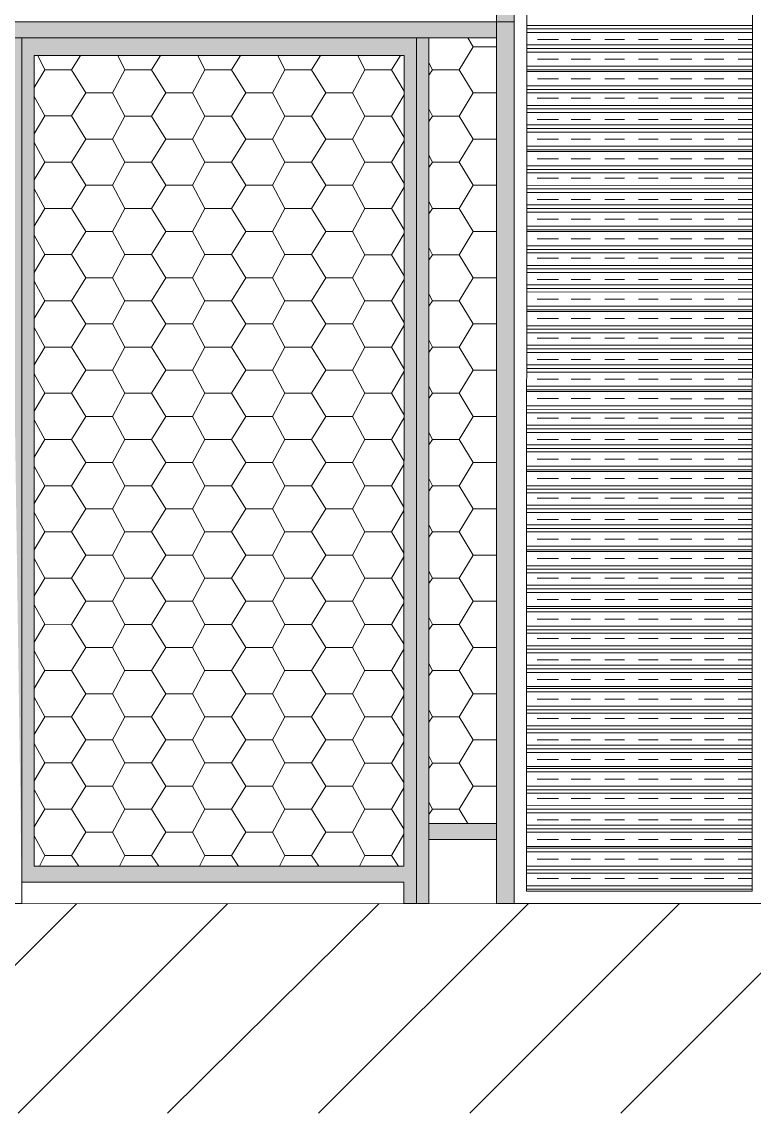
# Model space of a CAD drawing. Extents: x 3377 to 3790, y 1673 to 1846.
# Drawn here: x 3530.892 to 3532.636, y 1749.506 to 1752.105 of the extents above; entities that cross this region are included whole.
import ezdxf

# ---------------------------------------------------------------- set-up
doc = ezdxf.new("R2010")
doc.units = 0
doc.header["$LTSCALE"] = 2
for name, color, linetype, true_color in [('PDF7_0', 7, 'Continuous', 0xc6c6c6), ('PDF7_04-DETALHE', 7, 'Continuous', 0xc6c6c6), ('PDF7_13-CORTE', 7, 'Continuous', 0xe3e3e3)]:
    doc.layers.add(name, color=color, linetype=linetype, true_color=true_color)
doc.layers.add('PDF7_07-HACHURIADO', color=7, linetype='Continuous')

msp = doc.modelspace()

# ---------------------------------------------------------------- linework, layer by layer
at = {"layer": 'PDF7_0', "color": 7, "lineweight": 0}
for points in [[(3532.0225, 1754.2077), (3532.0648, 1754.2077), (3532.0646, 1752.1047), (3532.0223, 1752.1047), (3532.0225, 1754.1654)], [(3530.9221, 1752.0666), (3530.8925, 1752.0666), (3530.8924, 1750.0567), (3531.8022, 1750.0566), (3531.8022, 1750.0058), (3531.8318, 1750.0058), (3531.8319, 1752.0666), (3531.8023, 1752.0666), (3530.8925, 1752.0666), (3530.8925, 1752.0243)]]:
    msp.add_lwpolyline(points, dxfattribs=at)
for points in [[(3532.0223, 1752.1047), (3532.0223, 1752.0666), (3529.8347, 1752.0667), (3529.8347, 1752.1048)], [(3532.0223, 1752.1047), (3532.0646, 1752.1047), (3532.0645, 1750.0058), (3532.0222, 1750.0058)], [(3530.8925, 1752.0666), (3530.8629, 1752.0666), (3530.8628, 1750.0059), (3530.8924, 1750.0059)], [(3531.8615, 1752.0666), (3531.8319, 1752.0666), (3531.8318, 1750.0058), (3531.8614, 1750.0058)], [(3530.922, 1750.0948), (3530.9221, 1752.0243), (3531.8023, 1752.0243), (3531.8022, 1750.0947)], [(3531.8614, 1750.1963), (3531.8614, 1750.1582), (3532.0222, 1750.1582), (3532.0222, 1750.1963)]]:
    msp.add_lwpolyline(points, close=True, dxfattribs=at)
at = {"layer": 'PDF7_0', "color": 252, "lineweight": 0, "true_color": 0x8e8e8e}
for points in [[(3532.0943, 1752.0962), (3532.6317, 1752.0961)], [(3532.0943, 1752.0877), (3532.6317, 1752.0877)], [(3532.0943, 1752.0793), (3532.6317, 1752.0792)], [(3532.0943, 1752.0496), (3532.6317, 1752.0496)], [(3532.1197, 1752.0623), (3532.1704, 1752.0623)], [(3532.2001, 1752.0623), (3532.2466, 1752.0623)], [(3532.2805, 1752.0623), (3532.327, 1752.0623)], [(3532.3609, 1752.0623), (3532.4074, 1752.0623)], [(3532.437, 1752.0623), (3532.4878, 1752.0623)], [(3532.5174, 1752.0623), (3532.564, 1752.0623)], [(3532.5978, 1752.0623), (3532.6317, 1752.0623)], [(3532.0943, 1752.0412), (3532.6317, 1752.0411)], [(3532.0943, 1752.0327), (3532.6317, 1752.0327)], [(3532.1197, 1752.0158), (3532.1704, 1752.0158)], [(3532.2001, 1752.0158), (3532.2466, 1752.0158)], [(3532.2804, 1752.0158), (3532.327, 1752.0158)], [(3532.3608, 1752.0158), (3532.4074, 1752.0158)], [(3532.437, 1752.0158), (3532.4878, 1752.0158)], [(3532.5174, 1752.0158), (3532.564, 1752.0158)], [(3532.5978, 1752.0158), (3532.6317, 1752.0158)], [(3532.0943, 1751.9989), (3532.6317, 1751.9988)], [(3532.0943, 1751.9904), (3532.6317, 1751.9904)], [(3532.0943, 1751.9862), (3532.6317, 1751.9861)], [(3532.1197, 1751.9692), (3532.1704, 1751.9692)], [(3532.2, 1751.9692), (3532.2466, 1751.9692)], [(3532.2804, 1751.9692), (3532.327, 1751.9692)], [(3532.3608, 1751.9692), (3532.4074, 1751.9692)], [(3532.437, 1751.9692), (3532.4878, 1751.9692)], [(3532.5174, 1751.9692), (3532.564, 1751.9692)], [(3532.5978, 1751.9692), (3532.6317, 1751.9692)], [(3532.0943, 1751.9523), (3532.6317, 1751.9523)], [(3532.0943, 1751.9439), (3532.6317, 1751.9438)], [(3532.0943, 1751.9354), (3532.6317, 1751.9354)], [(3532.1196, 1751.9227), (3532.1704, 1751.9227)], [(3532.2, 1751.9227), (3532.2466, 1751.9227)], [(3532.2804, 1751.9227), (3532.327, 1751.9227)], [(3532.3608, 1751.9227), (3532.4074, 1751.9227)], [(3532.437, 1751.9227), (3532.4878, 1751.9227)], [(3532.5174, 1751.9227), (3532.564, 1751.9227)], [(3532.5978, 1751.9227), (3532.6317, 1751.9227)], [(3532.0943, 1751.9058), (3532.6317, 1751.9057)], [(3532.0943, 1751.8973), (3532.6317, 1751.8973)], [(3532.0943, 1751.8888), (3532.6317, 1751.8888)], [(3532.1196, 1751.8719), (3532.1704, 1751.8719)], [(3532.2, 1751.8719), (3532.2466, 1751.8719)], [(3532.2804, 1751.8719), (3532.327, 1751.8719)], [(3532.3608, 1751.8719), (3532.4074, 1751.8719)], [(3532.437, 1751.8719), (3532.4878, 1751.8719)], [(3532.5174, 1751.8719), (3532.564, 1751.8719)], [(3532.5978, 1751.8719), (3532.6317, 1751.8719)], [(3532.0943, 1751.8592), (3532.6317, 1751.8592)], [(3532.0943, 1751.8508), (3532.6317, 1751.8507)], [(3532.0943, 1751.8423), (3532.6317, 1751.8423)], [(3532.0942, 1751.8084), (3532.6316, 1751.8084)], [(3532.1196, 1751.8254), (3532.1704, 1751.8254)], [(3532.2, 1751.8254), (3532.2466, 1751.8254)], [(3532.2804, 1751.8254), (3532.327, 1751.8254)], [(3532.3608, 1751.8254), (3532.4074, 1751.8253)], [(3532.437, 1751.8253), (3532.4878, 1751.8253)], [(3532.5174, 1751.8253), (3532.5639, 1751.8253)], [(3532.5978, 1751.8253), (3532.6317, 1751.8253)], [(3532.0942, 1751.8), (3532.6316, 1751.7999)], [(3532.0942, 1751.7957), (3532.6316, 1751.7957)], [(3532.0942, 1751.7619), (3532.6316, 1751.7619)], [(3532.1196, 1751.7788), (3532.1704, 1751.7788)], [(3532.2, 1751.7788), (3532.2466, 1751.7788)], [(3532.2804, 1751.7788), (3532.327, 1751.7788)], [(3532.3608, 1751.7788), (3532.4074, 1751.7788)], [(3532.437, 1751.7788), (3532.4878, 1751.7788)], [(3532.5174, 1751.7788), (3532.5639, 1751.7788)], [(3532.5978, 1751.7788), (3532.6316, 1751.7788)], [(3532.0942, 1751.7534), (3532.6316, 1751.7534)], [(3532.0942, 1751.745), (3532.6316, 1751.7449)], [(3532.1196, 1751.7323), (3532.1704, 1751.7323)], [(3532.2, 1751.7323), (3532.2466, 1751.7323)], [(3532.2804, 1751.7323), (3532.327, 1751.7323)], [(3532.3608, 1751.7323), (3532.4074, 1751.7323)], [(3532.437, 1751.7323), (3532.4878, 1751.7323)], [(3532.5174, 1751.7322), (3532.5639, 1751.7322)], [(3532.5978, 1751.7322), (3532.6316, 1751.7322)], [(3532.0942, 1751.7154), (3532.6316, 1751.7153)], [(3532.0942, 1751.7069), (3532.6316, 1751.7069)], [(3532.0942, 1751.6984), (3532.6316, 1751.6984)], [(3532.1196, 1751.6815), (3532.1704, 1751.6815)], [(3532.2, 1751.6815), (3532.2466, 1751.6815)], [(3532.2804, 1751.6815), (3532.327, 1751.6815)], [(3532.3608, 1751.6815), (3532.4074, 1751.6815)], [(3532.437, 1751.6815), (3532.4878, 1751.6815)], [(3532.5174, 1751.6815), (3532.5639, 1751.6815)], [(3532.5978, 1751.6815), (3532.6316, 1751.6815)], [(3532.0942, 1751.6688), (3532.6316, 1751.6688)], [(3532.0942, 1751.6603), (3532.6316, 1751.6603)], [(3532.0942, 1751.6519), (3532.6316, 1751.6518)], [(3532.1196, 1751.635), (3532.1704, 1751.6349)], [(3532.2, 1751.6349), (3532.2466, 1751.6349)], [(3532.2804, 1751.6349), (3532.327, 1751.6349)], [(3532.3608, 1751.6349), (3532.4074, 1751.6349)], [(3532.437, 1751.6349), (3532.4878, 1751.6349)], [(3532.5174, 1751.6349), (3532.5639, 1751.6349)], [(3532.5978, 1751.6349), (3532.6316, 1751.6349)], [(3532.0942, 1751.618), (3532.6316, 1751.618)], [(3532.0942, 1751.6096), (3532.6316, 1751.6095)], [(3532.0942, 1751.6053), (3532.6316, 1751.6053)], [(3532.1196, 1751.5884), (3532.1704, 1751.5884)], [(3532.2, 1751.5884), (3532.2466, 1751.5884)], [(3532.2804, 1751.5884), (3532.327, 1751.5884)], [(3532.3608, 1751.5884), (3532.4074, 1751.5884)], [(3532.437, 1751.5884), (3532.4878, 1751.5884)], [(3532.5174, 1751.5884), (3532.5639, 1751.5884)], [(3532.5978, 1751.5884), (3532.6316, 1751.5884)], [(3532.0942, 1751.5715), (3532.6316, 1751.5714)], [(3532.0942, 1751.563), (3532.6316, 1751.563)], [(3532.0942, 1751.5546), (3532.6316, 1751.5545)], [(3532.0942, 1751.5249), (3532.6316, 1751.5249)], [(3532.1196, 1751.5419), (3532.1704, 1751.5419)], [(3532.2, 1751.5419), (3532.2466, 1751.5419)], [(3532.2804, 1751.5418), (3532.327, 1751.5418)], [(3532.3608, 1751.5418), (3532.4074, 1751.5418)], [(3532.437, 1751.5418), (3532.4878, 1751.5418)], [(3532.5174, 1751.5418), (3532.5639, 1751.5418)], [(3532.5978, 1751.5418), (3532.6316, 1751.5418)], [(3532.0942, 1751.5165), (3532.6316, 1751.5164)], [(3532.0942, 1751.508), (3532.6316, 1751.508)], [(3532.0942, 1751.4784), (3532.6316, 1751.4784)], [(3532.1196, 1751.4911), (3532.1704, 1751.4911)], [(3532.2, 1751.4911), (3532.2466, 1751.4911)], [(3532.2804, 1751.4911), (3532.327, 1751.4911)], [(3532.3608, 1751.4911), (3532.4074, 1751.4911)], [(3532.437, 1751.4911), (3532.4878, 1751.4911)], [(3532.5174, 1751.4911), (3532.5639, 1751.4911)], [(3532.5978, 1751.491), (3532.6316, 1751.491)], [(3532.0942, 1751.4699), (3532.6316, 1751.4699)], [(3532.0942, 1751.4615), (3532.6316, 1751.4614)], [(3532.1196, 1751.4445), (3532.1704, 1751.4445)], [(3532.2, 1751.4445), (3532.2466, 1751.4445)], [(3532.2804, 1751.4445), (3532.327, 1751.4445)], [(3532.3608, 1751.4445), (3532.4074, 1751.4445)], [(3532.437, 1751.4445), (3532.4878, 1751.4445)], [(3532.5174, 1751.4445), (3532.5639, 1751.4445)], [(3532.5978, 1751.4445), (3532.6316, 1751.4445)], [(3532.0942, 1751.4276), (3532.6316, 1751.4276)], [(3532.0942, 1751.4191), (3532.6316, 1751.4191)], [(3532.0942, 1751.4149), (3532.6316, 1751.4149)], [(3532.1196, 1751.398), (3532.1704, 1751.398)], [(3532.2, 1751.398), (3532.2466, 1751.398)], [(3532.2804, 1751.398), (3532.327, 1751.398)], [(3532.3608, 1751.398), (3532.4074, 1751.398)], [(3532.437, 1751.398), (3532.4878, 1751.398)], [(3532.5174, 1751.398), (3532.5639, 1751.398)], [(3532.5978, 1751.398), (3532.6316, 1751.398)], [(3532.0942, 1751.3811), (3532.6316, 1751.381)], [(3532.0942, 1751.3726), (3532.6316, 1751.3726)], [(3532.0942, 1751.3641), (3532.6316, 1751.3641)], [(3532.1196, 1751.3514), (3532.1704, 1751.3514)], [(3532.2, 1751.3514), (3532.2466, 1751.3514)], [(3532.2804, 1751.3514), (3532.327, 1751.3514)], [(3532.3608, 1751.3514), (3532.4074, 1751.3514)], [(3532.437, 1751.3514), (3532.4877, 1751.3514)], [(3532.5174, 1751.3514), (3532.5639, 1751.3514)], [(3532.5978, 1751.3514), (3532.6316, 1751.3514)], [(3532.0942, 1751.3345), (3532.6316, 1751.3345)], [(3532.0942, 1751.3261), (3532.6316, 1751.326)], [(3532.0942, 1751.3176), (3532.6316, 1751.3176)], [(3532.1196, 1751.3007), (3532.1704, 1751.3007)], [(3532.2, 1751.3007), (3532.2466, 1751.3007)], [(3532.2804, 1751.3007), (3532.3269, 1751.3006)], [(3532.3608, 1751.3006), (3532.4073, 1751.3006)], [(3532.437, 1751.3006), (3532.4877, 1751.3006)], [(3532.5174, 1751.3006), (3532.5639, 1751.3006)], [(3532.5978, 1751.3006), (3532.6316, 1751.3006)], [(3532.0942, 1751.288), (3532.6316, 1751.2879)], [(3532.0942, 1751.2795), (3532.6316, 1751.2795)], [(3532.0942, 1751.271), (3532.6316, 1751.271)], [(3532.0942, 1751.2372), (3532.6316, 1751.2372)], [(3532.1196, 1751.2541), (3532.1704, 1751.2541)], [(3532.2, 1751.2541), (3532.2465, 1751.2541)], [(3532.2804, 1751.2541), (3532.3269, 1751.2541)], [(3532.3608, 1751.2541), (3532.4073, 1751.2541)], [(3532.437, 1751.2541), (3532.4877, 1751.2541)], [(3532.5174, 1751.2541), (3532.5639, 1751.2541)], [(3532.5978, 1751.2541), (3532.6316, 1751.2541)], [(3532.0942, 1751.2287), (3532.6316, 1751.2287)], [(3532.0942, 1751.2245), (3532.6316, 1751.2245)], [(3532.0942, 1751.1906), (3532.6316, 1751.1906)], [(3532.1196, 1751.2076), (3532.1704, 1751.2076)], [(3532.2, 1751.2076), (3532.2465, 1751.2076)], [(3532.2804, 1751.2076), (3532.3269, 1751.2076)], [(3532.3608, 1751.2076), (3532.4073, 1751.2076)], [(3532.437, 1751.2075), (3532.4877, 1751.2075)], [(3532.5174, 1751.2075), (3532.5639, 1751.2075)], [(3532.5978, 1751.2075), (3532.6316, 1751.2075)], [(3532.0942, 1751.1822), (3532.6316, 1751.1821)], [(3532.0942, 1751.1737), (3532.6316, 1751.1737)], [(3532.1196, 1751.161), (3532.1704, 1751.161)], [(3532.2, 1751.161), (3532.2465, 1751.161)], [(3532.2804, 1751.161), (3532.3269, 1751.161)], [(3532.3608, 1751.161), (3532.4073, 1751.161)], [(3532.437, 1751.161), (3532.4877, 1751.161)], [(3532.5174, 1751.161), (3532.5639, 1751.161)], [(3532.5978, 1751.161), (3532.6316, 1751.161)], [(3532.0942, 1751.1441), (3532.6316, 1751.1441)], [(3532.0942, 1751.1356), (3532.6316, 1751.1356)], [(3532.0942, 1751.1272), (3532.6316, 1751.1271)], [(3532.1196, 1751.1102), (3532.1704, 1751.1102)], [(3532.2, 1751.1102), (3532.2465, 1751.1102)], [(3532.2804, 1751.1102), (3532.3269, 1751.1102)], [(3532.3608, 1751.1102), (3532.4073, 1751.1102)], [(3532.437, 1751.1102), (3532.4877, 1751.1102)], [(3532.5174, 1751.1102), (3532.5639, 1751.1102)], [(3532.5978, 1751.1102), (3532.6316, 1751.1102)], [(3532.0942, 1751.0976), (3532.6316, 1751.0975)], [(3532.0942, 1751.0891), (3532.6316, 1751.0891)], [(3532.0942, 1751.0806), (3532.6316, 1751.0806)], [(3532.1196, 1751.0637), (3532.1704, 1751.0637)], [(3532.2, 1751.0637), (3532.2465, 1751.0637)], [(3532.2804, 1751.0637), (3532.3269, 1751.0637)], [(3532.3608, 1751.0637), (3532.4073, 1751.0637)], [(3532.437, 1751.0637), (3532.4877, 1751.0637)], [(3532.5173, 1751.0637), (3532.5639, 1751.0637)], [(3532.5977, 1751.0637), (3532.6316, 1751.0637)], [(3532.0942, 1751.0468), (3532.6316, 1751.0467)], [(3532.0942, 1751.0383), (3532.6316, 1751.0383)], [(3532.0942, 1751.0341), (3532.6316, 1751.034)], [(3532.1196, 1751.0172), (3532.1704, 1751.0172)], [(3532.2, 1751.0171), (3532.2465, 1751.0171)], [(3532.2804, 1751.0171), (3532.3269, 1751.0171)], [(3532.3608, 1751.0171), (3532.4073, 1751.0171)], [(3532.4369, 1751.0171), (3532.4877, 1751.0171)], [(3532.5173, 1751.0171), (3532.5639, 1751.0171)], [(3532.5977, 1751.0171), (3532.6316, 1751.0171)], [(3532.0942, 1751.0002), (3532.6316, 1751.0002)], [(3532.0942, 1750.9918), (3532.6316, 1750.9917)], [(3532.0942, 1750.9833), (3532.6316, 1750.9833)], [(3532.0942, 1750.9537), (3532.6316, 1750.9536)], [(3532.1196, 1750.9706), (3532.1704, 1750.9706)], [(3532.2, 1750.9706), (3532.2465, 1750.9706)], [(3532.2804, 1750.9706), (3532.3269, 1750.9706)], [(3532.3608, 1750.9706), (3532.4073, 1750.9706)], [(3532.4369, 1750.9706), (3532.4877, 1750.9706)], [(3532.5173, 1750.9706), (3532.5639, 1750.9706)], [(3532.5977, 1750.9706), (3532.6316, 1750.9706)], [(3532.0942, 1750.9452), (3532.6316, 1750.9452)], [(3532.0942, 1750.9368), (3532.6316, 1750.9367)], [(3532.0942, 1750.9071), (3532.6316, 1750.9071)], [(3532.0942, 1750.8987), (3532.6316, 1750.8986)], [(3532.1196, 1750.9198), (3532.1704, 1750.9198)], [(3532.2, 1750.9198), (3532.2465, 1750.9198)], [(3532.2804, 1750.9198), (3532.3269, 1750.9198)], [(3532.3608, 1750.9198), (3532.4073, 1750.9198)], [(3532.4369, 1750.9198), (3532.4877, 1750.9198)], [(3532.5173, 1750.9198), (3532.5639, 1750.9198)], [(3532.5977, 1750.9198), (3532.6316, 1750.9198)], [(3532.0942, 1750.8902), (3532.6316, 1750.8902)], [(3532.1196, 1750.8733), (3532.1704, 1750.8733)], [(3532.2, 1750.8733), (3532.2465, 1750.8733)], [(3532.2804, 1750.8733), (3532.3269, 1750.8733)], [(3532.3608, 1750.8733), (3532.4073, 1750.8733)], [(3532.4369, 1750.8733), (3532.4877, 1750.8733)], [(3532.5173, 1750.8733), (3532.5639, 1750.8733)], [(3532.5977, 1750.8733), (3532.6316, 1750.8732)], [(3532.0942, 1750.8564), (3532.6316, 1750.8563)], [(3532.0942, 1750.8479), (3532.6316, 1750.8479)], [(3532.0942, 1750.8437), (3532.6316, 1750.8436)], [(3532.1196, 1750.8267), (3532.1704, 1750.8267)], [(3532.2, 1750.8267), (3532.2465, 1750.8267)], [(3532.2804, 1750.8267), (3532.3269, 1750.8267)], [(3532.3608, 1750.8267), (3532.4073, 1750.8267)], [(3532.4369, 1750.8267), (3532.4877, 1750.8267)], [(3532.5173, 1750.8267), (3532.5639, 1750.8267)], [(3532.5977, 1750.8267), (3532.6316, 1750.8267)], [(3532.0942, 1750.8098), (3532.6316, 1750.8098)], [(3532.0942, 1750.8013), (3532.6316, 1750.8013)], [(3532.0942, 1750.7929), (3532.6316, 1750.7929)], [(3532.1196, 1750.7802), (3532.1703, 1750.7802)], [(3532.2, 1750.7802), (3532.2465, 1750.7802)], [(3532.2804, 1750.7802), (3532.3269, 1750.7802)], [(3532.3608, 1750.7802), (3532.4073, 1750.7802)], [(3532.4369, 1750.7802), (3532.4877, 1750.7802)], [(3532.5173, 1750.7802), (3532.5639, 1750.7802)], [(3532.5977, 1750.7802), (3532.6316, 1750.7802)], [(3532.0942, 1750.7633), (3532.6316, 1750.7632)], [(3532.0942, 1750.7548), (3532.6316, 1750.7548)], [(3532.0942, 1750.7463), (3532.6316, 1750.7463)], [(3532.1196, 1750.7294), (3532.1703, 1750.7294)], [(3532.2, 1750.7294), (3532.2465, 1750.7294)], [(3532.2804, 1750.7294), (3532.3269, 1750.7294)], [(3532.3608, 1750.7294), (3532.4073, 1750.7294)], [(3532.4369, 1750.7294), (3532.4877, 1750.7294)], [(3532.5173, 1750.7294), (3532.5639, 1750.7294)], [(3532.5977, 1750.7294), (3532.6316, 1750.7294)], [(3532.0942, 1750.7125), (3532.6316, 1750.7125)], [(3532.0942, 1750.7083), (3532.6316, 1750.7082)], [(3532.0942, 1750.6998), (3532.6316, 1750.6998)], [(3532.0942, 1750.6659), (3532.6316, 1750.6659)], [(3532.1196, 1750.6829), (3532.1703, 1750.6829)], [(3532.2, 1750.6829), (3532.2465, 1750.6829)], [(3532.2804, 1750.6829), (3532.3269, 1750.6829)], [(3532.3608, 1750.6828), (3532.4073, 1750.6828)], [(3532.4369, 1750.6828), (3532.4877, 1750.6828)], [(3532.5173, 1750.6828), (3532.5639, 1750.6828)], [(3532.5977, 1750.6828), (3532.6316, 1750.6828)], [(3532.0942, 1750.6575), (3532.6316, 1750.6574)], [(3532.0942, 1750.649), (3532.6316, 1750.649)], [(3532.0942, 1750.6194), (3532.6316, 1750.6194)], [(3532.1196, 1750.6363), (3532.1703, 1750.6363)], [(3532.2, 1750.6363), (3532.2465, 1750.6363)], [(3532.2804, 1750.6363), (3532.3269, 1750.6363)], [(3532.3608, 1750.6363), (3532.4073, 1750.6363)], [(3532.4369, 1750.6363), (3532.4877, 1750.6363)], [(3532.5173, 1750.6363), (3532.5639, 1750.6363)], [(3532.5977, 1750.6363), (3532.6316, 1750.6363)], [(3532.0942, 1750.6109), (3532.6316, 1750.6109)], [(3532.0942, 1750.6025), (3532.6316, 1750.6024)], [(3532.0942, 1750.5728), (3532.6316, 1750.5728)], [(3532.0942, 1750.5644), (3532.6316, 1750.5644)], [(3532.1196, 1750.5855), (3532.1703, 1750.5855)], [(3532.2, 1750.5855), (3532.2465, 1750.5855)], [(3532.2804, 1750.5855), (3532.3269, 1750.5855)], [(3532.3608, 1750.5855), (3532.4073, 1750.5855)], [(3532.4369, 1750.5855), (3532.4877, 1750.5855)], [(3532.5173, 1750.5855), (3532.5639, 1750.5855)], [(3532.5977, 1750.5855), (3532.6316, 1750.5855)], [(3532.0942, 1750.5559), (3532.6316, 1750.5559)], [(3532.1196, 1750.539), (3532.1703, 1750.539)], [(3532.2, 1750.539), (3532.2465, 1750.539)], [(3532.2804, 1750.539), (3532.3269, 1750.539)], [(3532.3607, 1750.539), (3532.4073, 1750.539)], [(3532.4369, 1750.539), (3532.4877, 1750.539)], [(3532.5173, 1750.539), (3532.5639, 1750.539)], [(3532.5977, 1750.539), (3532.6316, 1750.539)], [(3532.0942, 1750.5221), (3532.6316, 1750.522)], [(3532.0942, 1750.5178), (3532.6316, 1750.5178)], [(3532.0942, 1750.5094), (3532.6316, 1750.5093)], [(3532.1196, 1750.4924), (3532.1703, 1750.4924)], [(3532.1999, 1750.4924), (3532.2465, 1750.4924)], [(3532.2803, 1750.4924), (3532.3269, 1750.4924)], [(3532.3607, 1750.4924), (3532.4073, 1750.4924)], [(3532.4369, 1750.4924), (3532.4877, 1750.4924)], [(3532.5173, 1750.4924), (3532.5639, 1750.4924)], [(3532.5977, 1750.4924), (3532.6316, 1750.4924)], [(3532.0942, 1750.4755), (3532.6316, 1750.4755)], [(3532.0942, 1750.4671), (3532.6316, 1750.467)], [(3532.0942, 1750.4586), (3532.6316, 1750.4586)], [(3532.1195, 1750.4459), (3532.1703, 1750.4459)], [(3532.1999, 1750.4459), (3532.2465, 1750.4459)], [(3532.2803, 1750.4459), (3532.3269, 1750.4459)], [(3532.3607, 1750.4459), (3532.4073, 1750.4459)], [(3532.4369, 1750.4459), (3532.4877, 1750.4459)], [(3532.5173, 1750.4459), (3532.5639, 1750.4459)], [(3532.5977, 1750.4459), (3532.6316, 1750.4459)], [(3532.0942, 1750.429), (3532.6316, 1750.4289)], [(3532.0942, 1750.4205), (3532.6316, 1750.4205)], [(3532.0942, 1750.4121), (3532.6316, 1750.412)], [(3532.0942, 1750.3824), (3532.6316, 1750.3824)], [(3532.1195, 1750.3951), (3532.1703, 1750.3951)], [(3532.1999, 1750.3951), (3532.2465, 1750.3951)], [(3532.2803, 1750.3951), (3532.3269, 1750.3951)], [(3532.3607, 1750.3951), (3532.4073, 1750.3951)], [(3532.4369, 1750.3951), (3532.4877, 1750.3951)], [(3532.5173, 1750.3951), (3532.5639, 1750.3951)], [(3532.5977, 1750.3951), (3532.6316, 1750.3951)], [(3532.0942, 1750.374), (3532.6316, 1750.3739)], [(3532.0942, 1750.3655), (3532.6316, 1750.3655)], [(3532.0942, 1750.3317), (3532.6315, 1750.3316)], [(3532.0942, 1750.3274), (3532.6315, 1750.3274)], [(3532.1195, 1750.3486), (3532.1703, 1750.3486)], [(3532.1999, 1750.3486), (3532.2465, 1750.3486)], [(3532.2803, 1750.3486), (3532.3269, 1750.3486)], [(3532.3607, 1750.3486), (3532.4073, 1750.3486)], [(3532.4369, 1750.3486), (3532.4877, 1750.3486)], [(3532.5173, 1750.3486), (3532.5638, 1750.3485)], [(3532.5977, 1750.3485), (3532.6316, 1750.3485)], [(3532.0942, 1750.319), (3532.6315, 1750.3189)], [(3532.1195, 1750.302), (3532.1703, 1750.302)], [(3532.1999, 1750.302), (3532.2465, 1750.302)], [(3532.2803, 1750.302), (3532.3269, 1750.302)], [(3532.3607, 1750.302), (3532.4073, 1750.302)], [(3532.4369, 1750.302), (3532.4877, 1750.302)], [(3532.5173, 1750.302), (3532.5638, 1750.302)], [(3532.5977, 1750.302), (3532.6315, 1750.302)], [(3532.0941, 1750.2851), (3532.6315, 1750.2851)], [(3532.0941, 1750.2766), (3532.6315, 1750.2766)], [(3532.0941, 1750.2682), (3532.6315, 1750.2681)], [(3532.1195, 1750.2555), (3532.1703, 1750.2555)], [(3532.1999, 1750.2555), (3532.2465, 1750.2555)], [(3532.2803, 1750.2555), (3532.3269, 1750.2555)], [(3532.3607, 1750.2555), (3532.4073, 1750.2555)], [(3532.4369, 1750.2555), (3532.4877, 1750.2555)], [(3532.5173, 1750.2555), (3532.5638, 1750.2555)], [(3532.5977, 1750.2555), (3532.6315, 1750.2555)], [(3532.0941, 1750.2386), (3532.6315, 1750.2385)], [(3532.0941, 1750.2301), (3532.6315, 1750.2301)], [(3532.0941, 1750.2216), (3532.6315, 1750.2216)], [(3532.1195, 1750.2047), (3532.1703, 1750.2047)], [(3532.1999, 1750.2047), (3532.2465, 1750.2047)], [(3532.2803, 1750.2047), (3532.3269, 1750.2047)], [(3532.3607, 1750.2047), (3532.4073, 1750.2047)], [(3532.4369, 1750.2047), (3532.4877, 1750.2047)], [(3532.5173, 1750.2047), (3532.5638, 1750.2047)], [(3532.5977, 1750.2047), (3532.6315, 1750.2047)], [(3532.0941, 1750.192), (3532.6315, 1750.192)], [(3532.0941, 1750.1836), (3532.6315, 1750.1835)], [(3532.0941, 1750.1751), (3532.6315, 1750.1751)], [(3532.1195, 1750.1582), (3532.1703, 1750.1582)], [(3532.1999, 1750.1582), (3532.2465, 1750.1582)], [(3532.2803, 1750.1582), (3532.3269, 1750.1581)], [(3532.3607, 1750.1581), (3532.4073, 1750.1581)], [(3532.4369, 1750.1581), (3532.4877, 1750.1581)], [(3532.5173, 1750.1581), (3532.5638, 1750.1581)], [(3532.5977, 1750.1581), (3532.6315, 1750.1581)], [(3532.0941, 1750.1412), (3532.6315, 1750.1412)], [(3532.0941, 1750.137), (3532.6315, 1750.137)], [(3532.0941, 1750.1285), (3532.6315, 1750.1285)], [(3532.0941, 1750.0947), (3532.6315, 1750.0947)], [(3532.1195, 1750.1116), (3532.1703, 1750.1116)], [(3532.1999, 1750.1116), (3532.2465, 1750.1116)], [(3532.2803, 1750.1116), (3532.3269, 1750.1116)], [(3532.3607, 1750.1116), (3532.4073, 1750.1116)], [(3532.4369, 1750.1116), (3532.4877, 1750.1116)], [(3532.5173, 1750.1116), (3532.5638, 1750.1116)], [(3532.5977, 1750.1116), (3532.6315, 1750.1116)], [(3532.0941, 1750.0862), (3532.6315, 1750.0862)], [(3532.0941, 1750.0778), (3532.6315, 1750.0777)], [(3532.0941, 1750.0481), (3532.6315, 1750.0481)], [(3532.1195, 1750.0651), (3532.1703, 1750.0651)], [(3532.1999, 1750.0651), (3532.2465, 1750.0651)], [(3532.2803, 1750.0651), (3532.3269, 1750.0651)], [(3532.3607, 1750.0651), (3532.4073, 1750.065)], [(3532.4369, 1750.065), (3532.4877, 1750.065)], [(3532.5173, 1750.065), (3532.5638, 1750.065)], [(3532.5977, 1750.065), (3532.6315, 1750.065)], [(3532.0941, 1750.0397), (3532.6315, 1750.0396)]]:
    msp.add_lwpolyline(points, dxfattribs=at)
at = {"layer": 'PDF7_0', "lineweight": 0}
for points in [[(3531.8615, 1752.0073), (3531.87, 1751.9904), (3531.9335, 1751.9904), (3531.9673, 1752.0454)], [(3531.9546, 1752.0666), (3531.9673, 1752.0454), (3532.0223, 1752.0454)], [(3530.9306, 1752.0243), (3530.9475, 1751.9905), (3531.011, 1751.9905), (3531.0322, 1752.0243)], [(3531.121, 1752.0243), (3531.1379, 1751.9905), (3531.2014, 1751.9905), (3531.2226, 1752.0243)], [(3531.3114, 1752.0243), (3531.3284, 1751.9904), (3531.3918, 1751.9904), (3531.413, 1752.0243)], [(3531.5019, 1752.0243), (3531.5188, 1751.9904), (3531.5823, 1751.9904), (3531.6034, 1752.0243)], [(3531.6923, 1752.0243), (3531.7092, 1751.9904), (3531.7727, 1751.9904), (3531.8023, 1751.9396)], [(3531.7727, 1751.9904), (3531.7938, 1752.0243)], [(3530.9221, 1751.9482), (3530.9475, 1751.9905)], [(3531.011, 1751.9905), (3531.0448, 1751.9355), (3531.1083, 1751.9355), (3531.1379, 1751.9905)], [(3531.2014, 1751.9905), (3531.2353, 1751.9354), (3531.2987, 1751.9354), (3531.3284, 1751.9904)], [(3531.3918, 1751.9904), (3531.4257, 1751.9354), (3531.4892, 1751.9354), (3531.5188, 1751.9904)], [(3531.5823, 1751.9904), (3531.6161, 1751.9354), (3531.6796, 1751.9354), (3531.7092, 1751.9904)], [(3531.8615, 1751.9777), (3531.87, 1751.9904)], [(3531.9335, 1751.9904), (3531.9673, 1751.9354), (3532.0223, 1751.9354)], [(3530.9221, 1751.927), (3530.9475, 1751.8805), (3531.011, 1751.8805), (3531.0448, 1751.9355)], [(3531.1083, 1751.9355), (3531.1379, 1751.8804), (3531.2014, 1751.8804), (3531.2353, 1751.9354)], [(3531.2987, 1751.9354), (3531.3284, 1751.8804), (3531.3918, 1751.8804), (3531.4257, 1751.9354)], [(3531.4892, 1751.9354), (3531.5188, 1751.8804), (3531.5822, 1751.8804), (3531.6161, 1751.9354)], [(3531.6796, 1751.9354), (3531.7092, 1751.8804), (3531.7727, 1751.8804), (3531.8023, 1751.8296)], [(3531.7727, 1751.8804), (3531.8023, 1751.9312)], [(3531.8615, 1751.8973), (3531.87, 1751.8804), (3531.9335, 1751.8804), (3531.9673, 1751.9354)], [(3530.9221, 1751.8381), (3530.9475, 1751.8805)], [(3531.011, 1751.8805), (3531.0448, 1751.8254), (3531.1083, 1751.8254), (3531.1379, 1751.8804)], [(3531.2014, 1751.8804), (3531.2353, 1751.8254), (3531.2987, 1751.8254), (3531.3284, 1751.8804)], [(3531.3918, 1751.8804), (3531.4257, 1751.8254), (3531.4891, 1751.8254), (3531.5188, 1751.8804)], [(3531.5822, 1751.8804), (3531.6161, 1751.8254), (3531.6796, 1751.8254), (3531.7092, 1751.8804)], [(3531.8615, 1751.8677), (3531.87, 1751.8804)], [(3531.9335, 1751.8804), (3531.9673, 1751.8254), (3532.0223, 1751.8254)], [(3530.9221, 1751.817), (3530.9475, 1751.7704), (3531.011, 1751.7704), (3531.0448, 1751.8254)], [(3531.1083, 1751.8254), (3531.1379, 1751.7704), (3531.2014, 1751.7704), (3531.2353, 1751.8254)], [(3531.2987, 1751.8254), (3531.3283, 1751.7704), (3531.3918, 1751.7704), (3531.4257, 1751.8254)], [(3531.4891, 1751.8254), (3531.5188, 1751.7704), (3531.5822, 1751.7704), (3531.6161, 1751.8254)], [(3531.6796, 1751.8254), (3531.7092, 1751.7704), (3531.7727, 1751.7704), (3531.8023, 1751.7196)], [(3531.7727, 1751.7704), (3531.8023, 1751.8212)], [(3531.8615, 1751.7873), (3531.87, 1751.7704), (3531.9335, 1751.7704), (3531.9673, 1751.8254)], [(3530.9221, 1751.7281), (3530.9475, 1751.7704)], [(3531.011, 1751.7704), (3531.0448, 1751.7154), (3531.1083, 1751.7154), (3531.1379, 1751.7704)], [(3531.2014, 1751.7704), (3531.2353, 1751.7154), (3531.2987, 1751.7154), (3531.3283, 1751.7704)], [(3531.3918, 1751.7704), (3531.4257, 1751.7154), (3531.4891, 1751.7154), (3531.5188, 1751.7704)], [(3531.5822, 1751.7704), (3531.6161, 1751.7154), (3531.6796, 1751.7154), (3531.7092, 1751.7704)], [(3531.8615, 1751.7577), (3531.87, 1751.7704)], [(3531.9335, 1751.7704), (3531.9673, 1751.7154), (3532.0223, 1751.7154)], [(3530.9221, 1751.707), (3530.9475, 1751.6604), (3531.011, 1751.6604), (3531.0448, 1751.7154)], [(3531.1083, 1751.7154), (3531.1379, 1751.6604), (3531.2014, 1751.6604), (3531.2353, 1751.7154)], [(3531.2987, 1751.7154), (3531.3283, 1751.6604), (3531.3918, 1751.6604), (3531.4257, 1751.7154)], [(3531.4891, 1751.7154), (3531.5188, 1751.6604), (3531.5822, 1751.6604), (3531.6161, 1751.7154)], [(3531.6796, 1751.7154), (3531.7092, 1751.6604), (3531.7726, 1751.6604), (3531.8023, 1751.6096)], [(3531.7726, 1751.6604), (3531.8023, 1751.7111)], [(3531.8615, 1751.6773), (3531.87, 1751.6604), (3531.9334, 1751.6604), (3531.9673, 1751.7154)], [(3530.9221, 1751.6181), (3530.9475, 1751.6604)], [(3531.011, 1751.6604), (3531.0448, 1751.6054), (3531.1083, 1751.6054), (3531.1379, 1751.6604)], [(3531.2014, 1751.6604), (3531.2352, 1751.6054), (3531.2987, 1751.6054), (3531.3283, 1751.6604)], [(3531.3918, 1751.6604), (3531.4257, 1751.6054), (3531.4891, 1751.6054), (3531.5188, 1751.6604)], [(3531.5822, 1751.6604), (3531.6161, 1751.6054), (3531.6796, 1751.6054), (3531.7092, 1751.6604)], [(3531.8615, 1751.6477), (3531.87, 1751.6604)], [(3531.9334, 1751.6604), (3531.9673, 1751.6053), (3532.0223, 1751.6053)], [(3530.9221, 1751.5969), (3530.9475, 1751.5504), (3531.011, 1751.5504), (3531.0448, 1751.6054)], [(3531.1083, 1751.6054), (3531.1379, 1751.5504), (3531.2014, 1751.5504), (3531.2352, 1751.6054)], [(3531.2987, 1751.6054), (3531.3283, 1751.5504), (3531.3918, 1751.5504), (3531.4257, 1751.6054)], [(3531.4891, 1751.6054), (3531.5188, 1751.5504), (3531.5822, 1751.5504), (3531.6161, 1751.6054)], [(3531.6796, 1751.6054), (3531.7092, 1751.5503), (3531.7726, 1751.5503), (3531.8023, 1751.4996)], [(3531.7726, 1751.5503), (3531.8023, 1751.6011)], [(3531.8615, 1751.5673), (3531.87, 1751.5503), (3531.9334, 1751.5503), (3531.9673, 1751.6053)], [(3530.9221, 1751.5081), (3530.9475, 1751.5504)], [(3531.011, 1751.5504), (3531.0448, 1751.4954), (3531.1083, 1751.4954), (3531.1379, 1751.5504)], [(3531.2014, 1751.5504), (3531.2352, 1751.4954), (3531.2987, 1751.4954), (3531.3283, 1751.5504)], [(3531.3918, 1751.5504), (3531.4257, 1751.4954), (3531.4891, 1751.4954), (3531.5188, 1751.5504)], [(3531.5822, 1751.5504), (3531.6161, 1751.4953), (3531.6795, 1751.4953), (3531.7092, 1751.5503)], [(3531.8615, 1751.5376), (3531.87, 1751.5503)], [(3531.9334, 1751.5503), (3531.9673, 1751.4953), (3532.0223, 1751.4953)], [(3530.9221, 1751.4869), (3530.9475, 1751.4404), (3531.011, 1751.4404), (3531.0448, 1751.4954)], [(3531.1083, 1751.4954), (3531.1379, 1751.4404), (3531.2014, 1751.4404), (3531.2352, 1751.4954)], [(3531.2987, 1751.4954), (3531.3283, 1751.4404), (3531.3918, 1751.4404), (3531.4257, 1751.4954)], [(3531.4891, 1751.4954), (3531.5187, 1751.4403), (3531.5822, 1751.4403), (3531.6161, 1751.4953)], [(3531.6795, 1751.4953), (3531.7092, 1751.4403), (3531.7726, 1751.4403), (3531.8022, 1751.3895)], [(3531.7726, 1751.4403), (3531.8023, 1751.4911)], [(3531.8615, 1751.4572), (3531.87, 1751.4403), (3531.9334, 1751.4403), (3531.9673, 1751.4953)], [(3530.9221, 1751.3981), (3530.9475, 1751.4404)], [(3531.011, 1751.4404), (3531.0448, 1751.3854), (3531.1083, 1751.3854), (3531.1379, 1751.4404)], [(3531.2014, 1751.4404), (3531.2352, 1751.3854), (3531.2987, 1751.3853), (3531.3283, 1751.4404)], [(3531.3918, 1751.4404), (3531.4256, 1751.3853), (3531.4891, 1751.3853), (3531.5187, 1751.4403)], [(3531.5822, 1751.4403), (3531.6161, 1751.3853), (3531.6795, 1751.3853), (3531.7092, 1751.4403)], [(3531.8615, 1751.4276), (3531.87, 1751.4403)], [(3531.9334, 1751.4403), (3531.9673, 1751.3853), (3532.0223, 1751.3853)], [(3530.9221, 1751.3769), (3530.9475, 1751.3304), (3531.011, 1751.3304), (3531.0448, 1751.3854)], [(3531.1083, 1751.3854), (3531.1379, 1751.3303), (3531.2014, 1751.3303), (3531.2352, 1751.3854)], [(3531.2987, 1751.3853), (3531.3283, 1751.3303), (3531.3918, 1751.3303), (3531.4256, 1751.3853)], [(3531.4891, 1751.3853), (3531.5187, 1751.3303), (3531.5822, 1751.3303), (3531.6161, 1751.3853)], [(3531.6795, 1751.3853), (3531.7092, 1751.3303), (3531.7726, 1751.3303), (3531.8022, 1751.2795)], [(3531.7726, 1751.3303), (3531.8022, 1751.3811)], [(3531.8615, 1751.3472), (3531.8699, 1751.3303), (3531.9334, 1751.3303), (3531.9673, 1751.3853)], [(3530.9221, 1751.288), (3530.9475, 1751.3304)], [(3531.011, 1751.3304), (3531.0448, 1751.2753), (3531.1083, 1751.2753), (3531.1379, 1751.3303)], [(3531.2014, 1751.3303), (3531.2352, 1751.2753), (3531.2987, 1751.2753), (3531.3283, 1751.3303)], [(3531.3918, 1751.3303), (3531.4256, 1751.2753), (3531.4891, 1751.2753), (3531.5187, 1751.3303)], [(3531.5822, 1751.3303), (3531.6161, 1751.2753), (3531.6795, 1751.2753), (3531.7092, 1751.3303)], [(3531.8615, 1751.3176), (3531.8699, 1751.3303)], [(3531.9334, 1751.3303), (3531.9673, 1751.2753), (3532.0223, 1751.2753)], [(3530.9221, 1751.2669), (3530.9475, 1751.2203), (3531.0109, 1751.2203), (3531.0448, 1751.2753)], [(3531.1083, 1751.2753), (3531.1379, 1751.2203), (3531.2014, 1751.2203), (3531.2352, 1751.2753)], [(3531.2987, 1751.2753), (3531.3283, 1751.2203), (3531.3918, 1751.2203), (3531.4256, 1751.2753)], [(3531.4891, 1751.2753), (3531.5187, 1751.2203), (3531.5822, 1751.2203), (3531.6161, 1751.2753)], [(3531.6795, 1751.2753), (3531.7091, 1751.2203), (3531.7726, 1751.2203), (3531.8022, 1751.1695)], [(3531.7726, 1751.2203), (3531.8022, 1751.2711)], [(3531.8615, 1751.2372), (3531.8699, 1751.2203), (3531.9334, 1751.2203), (3531.9673, 1751.2753)], [(3530.9221, 1751.178), (3530.9475, 1751.2203)], [(3531.0109, 1751.2203), (3531.0448, 1751.1653), (3531.1083, 1751.1653), (3531.1379, 1751.2203)], [(3531.2014, 1751.2203), (3531.2352, 1751.1653), (3531.2987, 1751.1653), (3531.3283, 1751.2203)], [(3531.3918, 1751.2203), (3531.4256, 1751.1653), (3531.4891, 1751.1653), (3531.5187, 1751.2203)], [(3531.5822, 1751.2203), (3531.616, 1751.1653), (3531.6795, 1751.1653), (3531.7091, 1751.2203)], [(3531.8615, 1751.2076), (3531.8699, 1751.2203)], [(3531.9334, 1751.2203), (3531.9673, 1751.1653), (3532.0223, 1751.1653)], [(3530.9221, 1751.1569), (3530.9475, 1751.1103), (3531.0109, 1751.1103), (3531.0448, 1751.1653)], [(3531.1083, 1751.1653), (3531.1379, 1751.1103), (3531.2014, 1751.1103), (3531.2352, 1751.1653)], [(3531.2987, 1751.1653), (3531.3283, 1751.1103), (3531.3918, 1751.1103), (3531.4256, 1751.1653)], [(3531.4891, 1751.1653), (3531.5187, 1751.1103), (3531.5822, 1751.1103), (3531.616, 1751.1653)], [(3531.6795, 1751.1653), (3531.7091, 1751.1103), (3531.7726, 1751.1103), (3531.8022, 1751.0595)], [(3531.7726, 1751.1103), (3531.8022, 1751.161)], [(3531.8615, 1751.1272), (3531.8699, 1751.1103), (3531.9334, 1751.1103), (3531.9673, 1751.1653)], [(3530.9221, 1751.068), (3530.9475, 1751.1103)], [(3531.0109, 1751.1103), (3531.0448, 1751.0553), (3531.1083, 1751.0553), (3531.1379, 1751.1103)], [(3531.2014, 1751.1103), (3531.2352, 1751.0553), (3531.2987, 1751.0553), (3531.3283, 1751.1103)], [(3531.3918, 1751.1103), (3531.4256, 1751.0553), (3531.4891, 1751.0553), (3531.5187, 1751.1103)], [(3531.5822, 1751.1103), (3531.616, 1751.0553), (3531.6795, 1751.0553), (3531.7091, 1751.1103)], [(3531.8615, 1751.0976), (3531.8699, 1751.1103)], [(3531.9334, 1751.1103), (3531.9673, 1751.0552), (3532.0223, 1751.0552)], [(3530.9221, 1751.0469), (3530.9475, 1751.0003), (3531.0109, 1751.0003), (3531.0448, 1751.0553)], [(3531.1083, 1751.0553), (3531.1379, 1751.0003), (3531.2014, 1751.0003), (3531.2352, 1751.0553)], [(3531.2987, 1751.0553), (3531.3283, 1751.0003), (3531.3918, 1751.0003), (3531.4256, 1751.0553)], [(3531.4891, 1751.0553), (3531.5187, 1751.0003), (3531.5822, 1751.0003), (3531.616, 1751.0553)], [(3531.6795, 1751.0553), (3531.7091, 1751.0003), (3531.7726, 1751.0003), (3531.8022, 1750.9495)], [(3531.8615, 1751.0172), (3531.8699, 1751.0002), (3531.9334, 1751.0002), (3531.9673, 1751.0552)], [(3531.7726, 1751.0003), (3531.8022, 1751.051)], [(3530.9221, 1750.958), (3530.9475, 1751.0003)], [(3531.0109, 1751.0003), (3531.0448, 1750.9453), (3531.1083, 1750.9453), (3531.1379, 1751.0003)], [(3531.2014, 1751.0003), (3531.2352, 1750.9453), (3531.2987, 1750.9453), (3531.3283, 1751.0003)], [(3531.3918, 1751.0003), (3531.4256, 1750.9453), (3531.4891, 1750.9453), (3531.5187, 1751.0003)], [(3531.5822, 1751.0003), (3531.616, 1750.9453), (3531.6795, 1750.9452), (3531.7091, 1751.0003)], [(3531.8615, 1750.9876), (3531.8699, 1751.0002)], [(3531.9334, 1751.0002), (3531.9672, 1750.9452), (3532.0223, 1750.9452)], [(3530.9221, 1750.9368), (3530.9475, 1750.8903), (3531.0109, 1750.8903), (3531.0448, 1750.9453)], [(3531.1083, 1750.9453), (3531.1379, 1750.8903), (3531.2013, 1750.8903), (3531.2352, 1750.9453)], [(3531.2987, 1750.9453), (3531.3283, 1750.8903), (3531.3918, 1750.8903), (3531.4256, 1750.9453)], [(3531.4891, 1750.9453), (3531.5187, 1750.8902), (3531.5822, 1750.8902), (3531.616, 1750.9453)], [(3531.6795, 1750.9452), (3531.7091, 1750.8902), (3531.7726, 1750.8902), (3531.8022, 1750.8395)], [(3531.7726, 1750.8902), (3531.8022, 1750.941)], [(3531.8615, 1750.9072), (3531.8699, 1750.8902), (3531.9334, 1750.8902), (3531.9672, 1750.9452)], [(3530.9221, 1750.848), (3530.9475, 1750.8903)], [(3531.0109, 1750.8903), (3531.0448, 1750.8353), (3531.1082, 1750.8353), (3531.1379, 1750.8903)], [(3531.2013, 1750.8903), (3531.2352, 1750.8353), (3531.2987, 1750.8353), (3531.3283, 1750.8903)], [(3531.3918, 1750.8903), (3531.4256, 1750.8352), (3531.4891, 1750.8352), (3531.5187, 1750.8902)], [(3531.5822, 1750.8902), (3531.616, 1750.8352), (3531.6795, 1750.8352), (3531.7091, 1750.8902)], [(3531.8615, 1750.8775), (3531.8699, 1750.8902)], [(3531.9334, 1750.8902), (3531.9672, 1750.8352), (3532.0222, 1750.8352)], [(3530.9221, 1750.8268), (3530.9474, 1750.7803), (3531.0109, 1750.7803), (3531.0448, 1750.8353)], [(3531.1082, 1750.8353), (3531.1379, 1750.7803), (3531.2013, 1750.7803), (3531.2352, 1750.8353)], [(3531.2987, 1750.8353), (3531.3283, 1750.7802), (3531.3918, 1750.7802), (3531.4256, 1750.8352)], [(3531.4891, 1750.8352), (3531.5187, 1750.7802), (3531.5822, 1750.7802), (3531.616, 1750.8352)], [(3531.6795, 1750.8352), (3531.7091, 1750.7802), (3531.7726, 1750.7802), (3531.8022, 1750.7294)], [(3531.7726, 1750.7802), (3531.8022, 1750.831)], [(3531.8615, 1750.7971), (3531.8699, 1750.7802), (3531.9334, 1750.7802), (3531.9672, 1750.8352)], [(3530.9221, 1750.738), (3530.9474, 1750.7803)], [(3531.0109, 1750.7803), (3531.0448, 1750.7253), (3531.1082, 1750.7252), (3531.1379, 1750.7803)], [(3531.2013, 1750.7803), (3531.2352, 1750.7252), (3531.2987, 1750.7252), (3531.3283, 1750.7802)], [(3531.3918, 1750.7802), (3531.4256, 1750.7252), (3531.4891, 1750.7252), (3531.5187, 1750.7802)], [(3531.5822, 1750.7802), (3531.616, 1750.7252), (3531.6795, 1750.7252), (3531.7091, 1750.7802)], [(3531.8614, 1750.7675), (3531.8699, 1750.7802)], [(3531.9334, 1750.7802), (3531.9672, 1750.7252), (3532.0222, 1750.7252)], [(3530.9221, 1750.7168), (3530.9474, 1750.6703), (3531.0109, 1750.6702), (3531.0448, 1750.7253)], [(3531.1082, 1750.7252), (3531.1379, 1750.6702), (3531.2013, 1750.6702), (3531.2352, 1750.7252)], [(3531.2987, 1750.7252), (3531.3283, 1750.6702), (3531.3917, 1750.6702), (3531.4256, 1750.7252)], [(3531.4891, 1750.7252), (3531.5187, 1750.6702), (3531.5822, 1750.6702), (3531.616, 1750.7252)], [(3531.6795, 1750.7252), (3531.7091, 1750.6702), (3531.7726, 1750.6702), (3531.8022, 1750.6236)], [(3531.7726, 1750.6702), (3531.8022, 1750.721)], [(3531.8614, 1750.6871), (3531.8699, 1750.6702), (3531.9334, 1750.6702), (3531.9672, 1750.7252)], [(3530.922, 1750.6279), (3530.9474, 1750.6703)], [(3531.0109, 1750.6702), (3531.0448, 1750.6152), (3531.1082, 1750.6152), (3531.1379, 1750.6702)], [(3531.2013, 1750.6702), (3531.2352, 1750.6152), (3531.2987, 1750.6152), (3531.3283, 1750.6702)], [(3531.3917, 1750.6702), (3531.4256, 1750.6152), (3531.4891, 1750.6152), (3531.5187, 1750.6702)], [(3531.5822, 1750.6702), (3531.616, 1750.6152), (3531.6795, 1750.6152), (3531.7091, 1750.6702)], [(3531.8614, 1750.6575), (3531.8699, 1750.6702)], [(3531.9334, 1750.6702), (3531.9672, 1750.6152), (3532.0222, 1750.6152)], [(3530.922, 1750.6068), (3530.9474, 1750.5602), (3531.0109, 1750.5602), (3531.0448, 1750.6152)], [(3531.1082, 1750.6152), (3531.1379, 1750.5602), (3531.2013, 1750.5602), (3531.2352, 1750.6152)], [(3531.2987, 1750.6152), (3531.3283, 1750.5602), (3531.3917, 1750.5602), (3531.4256, 1750.6152)], [(3531.4891, 1750.6152), (3531.5187, 1750.5602), (3531.5822, 1750.5602), (3531.616, 1750.6152)], [(3531.6795, 1750.6152), (3531.7091, 1750.5602), (3531.7726, 1750.5602), (3531.8022, 1750.5136)], [(3531.8614, 1750.5771), (3531.8699, 1750.5602), (3531.9334, 1750.5602), (3531.9672, 1750.6152)], [(3531.7726, 1750.5602), (3531.8022, 1750.611)], [(3530.922, 1750.5179), (3530.9474, 1750.5602)], [(3531.0109, 1750.5602), (3531.0448, 1750.5052), (3531.1082, 1750.5052), (3531.1379, 1750.5602)], [(3531.2013, 1750.5602), (3531.2352, 1750.5052), (3531.2986, 1750.5052), (3531.3283, 1750.5602)], [(3531.3917, 1750.5602), (3531.4256, 1750.5052), (3531.4891, 1750.5052), (3531.5187, 1750.5602)], [(3531.5822, 1750.5602), (3531.616, 1750.5052), (3531.6795, 1750.5052), (3531.7091, 1750.5602)], [(3531.8614, 1750.5475), (3531.8699, 1750.5602)], [(3531.9334, 1750.5602), (3531.9672, 1750.5052), (3532.0222, 1750.5051)], [(3530.922, 1750.4968), (3530.9474, 1750.4502), (3531.0109, 1750.4502), (3531.0448, 1750.5052)], [(3531.1082, 1750.5052), (3531.1378, 1750.4502), (3531.2013, 1750.4502), (3531.2352, 1750.5052)], [(3531.2986, 1750.5052), (3531.3283, 1750.4502), (3531.3917, 1750.4502), (3531.4256, 1750.5052)], [(3531.4891, 1750.5052), (3531.5187, 1750.4502), (3531.5821, 1750.4502), (3531.616, 1750.5052)], [(3531.6795, 1750.5052), (3531.7091, 1750.4502), (3531.7726, 1750.4502), (3531.8022, 1750.4036)], [(3531.7726, 1750.4502), (3531.8022, 1750.5009)], [(3531.8614, 1750.4671), (3531.8699, 1750.4502), (3531.9334, 1750.4501), (3531.9672, 1750.5052)], [(3530.922, 1750.4079), (3530.9474, 1750.4502)], [(3531.0109, 1750.4502), (3531.0447, 1750.3952), (3531.1082, 1750.3952), (3531.1378, 1750.4502)], [(3531.2013, 1750.4502), (3531.2352, 1750.3952), (3531.2986, 1750.3952), (3531.3283, 1750.4502)], [(3531.3917, 1750.4502), (3531.4256, 1750.3952), (3531.4891, 1750.3952), (3531.5187, 1750.4502)], [(3531.5821, 1750.4502), (3531.616, 1750.3952), (3531.6795, 1750.3952), (3531.7091, 1750.4502)], [(3531.8614, 1750.4375), (3531.8699, 1750.4502)], [(3531.9334, 1750.4501), (3531.9672, 1750.3951), (3532.0222, 1750.3951)], [(3530.922, 1750.3867), (3530.9474, 1750.3402), (3531.0109, 1750.3402), (3531.0447, 1750.3952)], [(3531.1082, 1750.3952), (3531.1378, 1750.3402), (3531.2013, 1750.3402), (3531.2352, 1750.3952)], [(3531.2986, 1750.3952), (3531.3283, 1750.3402), (3531.3917, 1750.3402), (3531.4256, 1750.3952)], [(3531.4891, 1750.3952), (3531.5187, 1750.3402), (3531.5821, 1750.3402), (3531.616, 1750.3952)], [(3531.6795, 1750.3952), (3531.7091, 1750.3401), (3531.7726, 1750.3401), (3531.8022, 1750.2936)], [(3531.7726, 1750.3401), (3531.8022, 1750.3909)], [(3531.8614, 1750.3571), (3531.8699, 1750.3401), (3531.9334, 1750.3401), (3531.9672, 1750.3951)], [(3530.922, 1750.2979), (3530.9474, 1750.3402)], [(3531.0109, 1750.3402), (3531.0447, 1750.2852), (3531.1082, 1750.2852), (3531.1378, 1750.3402)], [(3531.2013, 1750.3402), (3531.2352, 1750.2852), (3531.2986, 1750.2852), (3531.3283, 1750.3402)], [(3531.3917, 1750.3402), (3531.4256, 1750.2852), (3531.489, 1750.2851), (3531.5187, 1750.3402)], [(3531.5821, 1750.3402), (3531.616, 1750.2851), (3531.6795, 1750.2851), (3531.7091, 1750.3401)], [(3531.8614, 1750.3274), (3531.8699, 1750.3401)], [(3531.9334, 1750.3401), (3531.9672, 1750.2851), (3532.0222, 1750.2851)], [(3530.922, 1750.2767), (3530.9474, 1750.2302), (3531.0109, 1750.2302), (3531.0447, 1750.2852)], [(3531.1082, 1750.2852), (3531.1378, 1750.2302), (3531.2013, 1750.2302), (3531.2352, 1750.2852)], [(3531.2986, 1750.2852), (3531.3282, 1750.2301), (3531.3917, 1750.2301), (3531.4256, 1750.2852)], [(3531.489, 1750.2851), (3531.5187, 1750.2301), (3531.5821, 1750.2301), (3531.616, 1750.2851)], [(3531.6795, 1750.2851), (3531.7091, 1750.2301), (3531.7726, 1750.2301), (3531.8022, 1750.1836)], [(3531.7726, 1750.2301), (3531.8022, 1750.2809)], [(3531.9333, 1750.2301), (3531.9672, 1750.2851)], [(3530.922, 1750.1879), (3530.9474, 1750.2302)], [(3531.0109, 1750.2302), (3531.0447, 1750.1752), (3531.1082, 1750.1752), (3531.1378, 1750.2302)], [(3531.2013, 1750.2302), (3531.2351, 1750.1751), (3531.2986, 1750.1751), (3531.3282, 1750.2301)], [(3531.3917, 1750.2301), (3531.4256, 1750.1751), (3531.489, 1750.1751), (3531.5187, 1750.2301)], [(3531.5821, 1750.2301), (3531.616, 1750.1751), (3531.6795, 1750.1751), (3531.7091, 1750.2301)], [(3531.9545, 1750.1963), (3531.9333, 1750.2301), (3531.8699, 1750.2301), (3531.8614, 1750.247)], [(3531.8614, 1750.2174), (3531.8699, 1750.2301)], [(3531.0109, 1750.1202), (3531.0447, 1750.1752)], [(3531.1082, 1750.1752), (3531.1378, 1750.1201), (3531.2013, 1750.1201), (3531.2182, 1750.0947)], [(3531.2013, 1750.1201), (3531.2351, 1750.1751)], [(3531.2986, 1750.1751), (3531.3282, 1750.1201), (3531.3917, 1750.1201), (3531.4086, 1750.0947)], [(3531.3917, 1750.1201), (3531.4256, 1750.1751)], [(3531.489, 1750.1751), (3531.5187, 1750.1201), (3531.5821, 1750.1201), (3531.5991, 1750.0947)], [(3531.5821, 1750.1201), (3531.616, 1750.1751)], [(3531.6795, 1750.1751), (3531.7091, 1750.1201), (3531.7725, 1750.1201), (3531.7895, 1750.0947)], [(3530.922, 1750.1667), (3530.9474, 1750.1202), (3531.0109, 1750.1202), (3531.0278, 1750.0948)], [(3531.7725, 1750.1201), (3531.8022, 1750.1709)], [(3530.9347, 1750.0948), (3530.9474, 1750.1202)], [(3531.1251, 1750.0948), (3531.1378, 1750.1201)], [(3531.3155, 1750.0947), (3531.3282, 1750.1201)], [(3531.506, 1750.0947), (3531.5187, 1750.1201)], [(3531.6964, 1750.0947), (3531.7091, 1750.1201)]]:
    msp.add_lwpolyline(points, dxfattribs=at)
at = {"layer": 'PDF7_0', "color": 9, "true_color": 0xc1c1c1, "transparency": 33554559}
for points in [[(3532.0225, 1754.2077), (3532.0646, 1752.1047), (3532.0223, 1752.1047)], [(3532.0648, 1754.2077), (3532.0225, 1754.2077), (3532.0646, 1752.1047)], [(3532.0223, 1752.1047), (3529.8347, 1752.1048), (3532.0223, 1752.0666)], [(3529.8347, 1752.1048), (3532.0223, 1752.0666), (3529.8347, 1752.0667)], [(3532.0223, 1752.1047), (3532.0645, 1750.0058), (3532.0222, 1750.0058)], [(3532.0646, 1752.1047), (3532.0223, 1752.1047), (3532.0645, 1750.0058)], [(3530.8925, 1752.0666), (3530.8629, 1752.0666), (3530.8924, 1750.0059)], [(3530.8925, 1752.0666), (3530.922, 1750.0567), (3530.8924, 1750.0567)], [(3531.8023, 1752.0666), (3530.8925, 1752.0666), (3531.8023, 1752.0243)], [(3530.8925, 1752.0666), (3531.8023, 1752.0243), (3530.8925, 1752.0243)], [(3530.9221, 1752.0666), (3530.8925, 1752.0666), (3530.922, 1750.0567)], [(3531.8023, 1752.0666), (3531.8318, 1750.0058), (3531.8022, 1750.0058)], [(3531.8319, 1752.0666), (3531.8023, 1752.0666), (3531.8318, 1750.0058)], [(3531.8319, 1752.0666), (3531.8614, 1750.0058), (3531.8318, 1750.0058)], [(3531.8615, 1752.0666), (3531.8319, 1752.0666), (3531.8614, 1750.0058)], [(3532.0222, 1750.1963), (3531.8614, 1750.1963), (3532.0222, 1750.1582)], [(3531.8614, 1750.1963), (3532.0222, 1750.1582), (3531.8614, 1750.1582)], [(3531.8022, 1750.0947), (3530.922, 1750.0948), (3531.8022, 1750.0566)], [(3530.922, 1750.0948), (3531.8022, 1750.0566), (3530.922, 1750.0567)]]:
    msp.add_solid(points, dxfattribs=at)
at = {"layer": 'PDF7_04-DETALHE', "lineweight": 0}
for points in [[(3532.0645, 1750.0058), (3532.0647, 1752.5066), (3533.2622, 1752.5066), (3532.0647, 1752.5066)], [(3533.5625, 1750.0057), (3533.5626, 1752.5065), (3533.5625, 1750.0057), (3532.0645, 1750.0058)], [(3532.0941, 1750.0354), (3532.6315, 1750.0354), (3532.0941, 1750.0354), (3532.0943, 1752.477), (3532.6317, 1752.477), (3532.0943, 1752.477)]]:
    msp.add_lwpolyline(points, close=True, dxfattribs=at)
msp.add_lwpolyline([(3532.6317, 1752.477), (3532.6315, 1750.0354)], dxfattribs=at)
at = {"layer": 'PDF7_04-DETALHE', "color": 7, "lineweight": 0}
msp.add_lwpolyline([(3532.7077, 1750.0058), (3532.2676, 1750.0058)], dxfattribs=at)
at = {"layer": 'PDF7_07-HACHURIADO', "lineweight": 0}
for points in [[(3530.5242, 1749.5066), (3531.0236, 1750.0059)], [(3530.8839, 1749.5066), (3531.3832, 1750.0059)], [(3531.2393, 1749.5066), (3531.7429, 1750.0059)], [(3531.599, 1749.5065), (3532.0984, 1750.0058)], [(3531.9587, 1749.5065), (3532.458, 1750.0058)], [(3532.3184, 1749.5065), (3532.8177, 1750.0058)]]:
    msp.add_lwpolyline(points, dxfattribs=at)
at = {"layer": 'PDF7_13-CORTE', "color": 7, "lineweight": 0}
msp.add_lwpolyline([(3510.318, 1750.0074), (3540.5155, 1750.0051)], dxfattribs=at)

doc.saveas('drawing.dxf')
